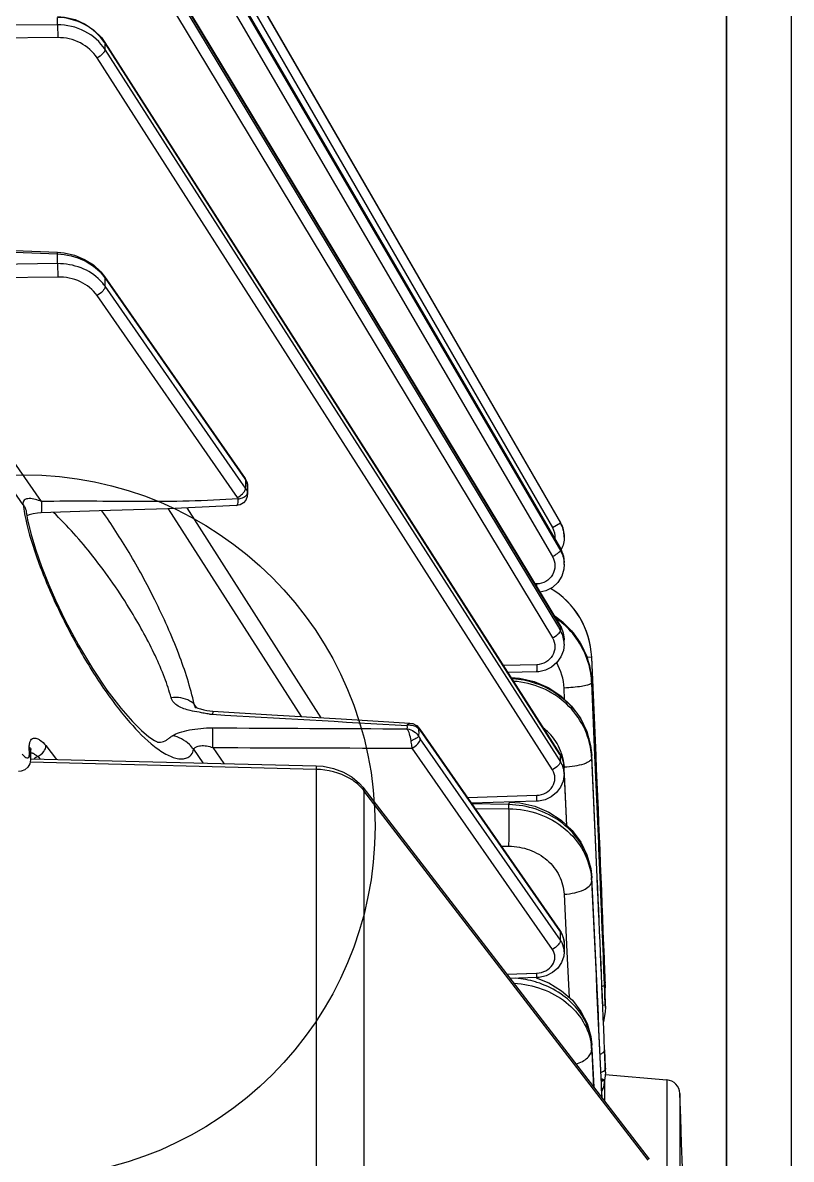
# Model space of a CAD drawing. Header units: millimetres. Extents: x -95754 to 177808, y 34455 to 150605.
# Drawn here: x 174751.97 to 174779.3, y 139668.11 to 139708.53 of the extents above; entities that cross this region are included whole.
import ezdxf

# ---------------------------------------------------------------- set-up
doc = ezdxf.new("R2010")
doc.units = ezdxf.units.MM
doc.header["$LTSCALE"] = 300
doc.layers.add('A-ETC-기계', color=253, linetype='Continuous')

# ---------------------------------------------------------------- blocks, each defined once
blk = doc.blocks.new('A$Cefb55bcc')
at = {"color": 8, "linetype": 'ByBlock', "ltscale": 3}
for p, q in [((617.618, -125.345), (617.618, -975.35)), ((619.918, -125.345), (619.918, -975.35)), ((617.618, -175.702), (617.618, -924.993)), ((595.514, -436.373), (611.709, -464.423)), ((595.514, -436.373), (611.709, -464.424)), ((595.23, -436.538), (611.424, -464.588)), ((595.513, -437.584), (611.708, -465.326)), ((611.709, -465.329), (595.514, -437.587)), ((595.514, -437.663), (611.674, -465.346)), ((595.23, -437.878), (611.424, -465.62)), ((595.511, -441.264), (611.706, -468.089)), ((611.702, -468.091), (595.514, -441.278)), ((595.23, -441.688), (611.424, -468.513)), ((595.514, -441.429), (611.635, -468.132)), ((593.818, -446.707), (593.818, -446.442)), ((593.818, -446.707), (587.689, -446.749)), ((593.83, -447.163), (587.701, -447.204)), ((595.506, -447.334), (595.514, -447.365)), ((595.506, -447.334), (611.701, -472.652)), ((595.514, -447.588), (595.514, -447.365)), ((611.693, -472.657), (595.514, -447.365)), ((611.592, -472.722), (595.514, -447.588)), ((611.424, -473.204), (595.23, -447.886)), ((587.744, -454.594), (593.818, -454.858)), ((587.753, -454.536), (593.827, -454.799)), ((593.818, -455.202), (593.818, -454.858)), ((593.818, -455.202), (587.688, -455.293)), ((593.83, -455.678), (587.7, -455.769)), ((595.514, -455.714), (595.498, -455.659)), ((595.498, -455.659), (600.499, -462.839)), ((595.514, -456.003), (595.514, -455.714)), ((595.514, -455.714), (600.484, -462.85)), ((593.255, -463.663), (587.988, -456.1)), ((600.348, -462.944), (595.514, -456.003)), ((592.604, -463.783), (587.581, -456.572)), ((600.23, -463.515), (595.23, -456.335)), ((600.515, -463.184), (600.348, -462.944)), ((600.484, -462.85), (600.515, -462.894)), ((600.499, -462.839), (600.515, -462.894)), ((600.499, -462.839), (600.558, -462.955)), ((600.558, -462.955), (600.578, -463.046)), ((600.578, -463.046), (600.579, -463.064)), ((600.581, -463.125), (600.579, -463.169)), ((600.581, -463.125), (600.581, -463.125)), ((600.578, -463.368), (600.579, -463.348)), ((600.579, -463.348), (600.581, -463.369)), ((600.581, -463.369), (600.581, -463.371)), ((602.5, -471.308), (597.774, -463.921)), ((603.206, -471.351), (598.432, -463.888)), ((592.714, -464.024), (592.714, -464.026)), ((592.821, -464.138), (592.739, -464.174)), ((611.424, -464.588), (611.709, -464.424)), ((611.709, -464.423), (611.709, -464.424)), ((611.674, -465.346), (611.709, -465.406)), ((611.708, -465.326), (611.709, -465.329)), ((611.709, -465.406), (611.709, -465.329)), ((611.843, -465.901), (611.843, -465.823)), ((610.867, -466.593), (610.803, -466.594)), ((611.492, -467.735), (611.712, -467.882)), ((611.635, -468.132), (611.709, -468.254)), ((611.709, -468.102), (611.702, -468.091)), ((611.706, -468.089), (611.709, -468.102)), ((611.709, -468.254), (611.709, -468.102)), ((611.843, -468.733), (611.843, -468.579)), ((612.822, -469.195), (612.65, -469.203)), ((612.976, -472.689), (612.822, -469.195)), ((612.861, -470.062), (612.822, -469.195)), ((610.867, -469.463), (609.679, -469.491)), ((610.858, -469.72), (609.841, -469.745)), ((612.822, -470.065), (612.822, -470.064)), ((612.822, -470.104), (612.822, -470.065)), ((612.822, -470.065), (612.939, -472.691)), ((612.822, -470.065), (612.939, -472.691)), ((612.976, -472.689), (612.861, -470.062)), ((611.859, -470.7), (611.841, -470.296)), ((612.937, -472.691), (612.822, -470.104)), ((612.938, -472.691), (612.822, -470.104)), ((598.765, -470.99), (598.682, -470.871)), ((606.356, -471.538), (606.357, -471.538)), ((606.597, -471.631), (606.597, -471.631)), ((606.691, -471.769), (606.677, -471.755)), ((606.707, -471.754), (606.723, -471.809)), ((606.707, -471.754), (611.693, -478.914)), ((606.723, -471.809), (611.678, -478.924)), ((592.822, -472.664), (592.821, -472.38)), ((593.412, -472.34), (593.789, -472.83)), ((598.656, -472.473), (598.993, -472.958)), ((599.347, -472.411), (599.741, -472.977)), ((611.424, -479.59), (606.438, -472.43)), ((611.542, -479.019), (606.723, -472.098)), ((592.868, -472.51), (592.868, -472.793)), ((592.868, -472.807), (603.028, -473.058)), ((593.126, -472.72), (593.199, -472.815)), ((611.709, -472.906), (611.592, -472.722)), ((611.709, -472.682), (611.693, -472.657)), ((611.701, -472.652), (611.709, -472.682)), ((611.709, -472.906), (611.709, -472.682)), ((612.822, -472.7), (612.822, -472.696)), ((612.822, -472.778), (612.822, -472.7)), ((592.865, -472.936), (592.847, -472.935)), ((603.024, -473.187), (592.865, -472.936)), ((603.028, -473.058), (603.024, -473.187)), ((603.024, -473.187), (603.024, -574.85)), ((611.843, -473.359), (611.843, -473.131)), ((611.936, -475.181), (611.843, -473.166)), ((611.937, -475.181), (611.852, -473.358)), ((604.684, -473.824), (614.868, -487.053)), ((604.721, -473.944), (604.721, -574.593)), ((614.833, -487.079), (604.721, -473.944)), ((608.4, -474.185), (610.867, -474.109)), ((610.86, -474.318), (608.542, -474.389)), ((609.878, -474.441), (608.557, -474.411)), ((609.878, -474.587), (609.878, -474.441)), ((608.673, -474.577), (609.878, -474.587)), ((609.606, -475.916), (609.878, -475.918)), ((612.822, -477.032), (612.822, -477.041)), ((612.822, -477.156), (612.822, -477.041)), ((611.841, -477.627), (611.94, -479.671)), ((611.678, -478.924), (611.709, -478.969)), ((611.709, -478.969), (611.693, -478.914)), ((611.709, -479.258), (611.542, -479.019)), ((611.709, -479.258), (611.709, -478.969)), ((611.843, -479.38), (611.843, -479.675)), ((611.941, -479.671), (612.019, -481.297)), ((609.8, -480.47), (610.867, -480.431)), ((609.8, -480.47), (610.856, -480.431)), ((610.856, -480.431), (610.867, -480.431)), ((613.291, -480.395), (613.261, -480.396)), ((613.305, -480.75), (613.291, -480.395)), ((610.862, -480.594), (609.922, -480.628)), ((613.286, -481.046), (613.278, -480.848)), ((613.306, -480.788), (613.305, -480.75)), ((613.306, -480.786), (613.306, -480.788)), ((613.308, -480.866), (613.306, -480.786)), ((613.292, -481.212), (613.286, -481.046)), ((613.287, -481.046), (613.291, -481.145)), ((613.291, -481.145), (613.306, -481.529)), ((613.306, -481.576), (613.292, -481.212)), ((613.306, -481.576), (613.217, -481.581)), ((613.306, -481.529), (613.306, -481.576)), ((613.308, -481.603), (613.308, -481.653)), ((612.821, -482.976), (612.822, -482.993)), ((612.902, -484.499), (612.821, -482.976)), ((612.903, -484.499), (612.821, -482.976)), ((612.822, -483.142), (612.822, -482.993)), ((612.822, -483.142), (612.893, -484.487)), ((612.822, -483.142), (612.894, -484.487)), ((613.3, -483.697), (613.278, -483.165)), ((613.281, -483.165), (613.281, -483.162)), ((613.281, -483.162), (613.306, -483.772)), ((613.281, -483.165), (613.306, -483.777)), ((613.305, -483.849), (613.3, -483.697)), ((613.306, -483.769), (613.308, -483.849)), ((613.306, -483.777), (613.306, -483.772)), ((613.306, -483.777), (613.306, -483.877)), ((613.209, -483.946), (613.156, -483.962)), ((613.301, -484.037), (615.498, -484.23)), ((613.306, -483.877), (613.305, -483.849)), ((613.308, -483.952), (613.306, -483.877)), ((613.308, -483.952), (613.308, -483.849)), ((613.162, -484.217), (613.285, -484.228)), ((613.285, -484.251), (613.163, -484.24)), ((613.285, -484.996), (613.285, -484.251)), ((615.498, -484.23), (615.498, -493.31)), ((615.954, -484.709), (615.954, -499.109))]:
    blk.add_line(p, q, dxfattribs=at)
at = {"color": 8, "linetype": 'ByBlock', "ltscale": 3, "elevation": 0}
blk.add_lwpolyline([(567.618, -945.35), (617.618, -945.35), (617.618, -155.345), (567.618, -155.345)], close=True, dxfattribs=at)
at = {"color": 8, "linetype": 'ByBlock', "ltscale": 3}
for points in [[(593.825, -446.408), (594.067, -446.431), (594.449, -446.523), (594.804, -446.68), (595.119, -446.897), (595.383, -447.164), (595.506, -447.334)], [(593.827, -454.799), (594.055, -454.82), (594.434, -454.905), (594.788, -455.05), (595.103, -455.249), (595.368, -455.494), (595.498, -455.659)], [(600.578, -463.046), (600.582, -463.089), (600.581, -463.125)], [(600.579, -463.169), (600.579, -463.303), (600.581, -463.371)], [(600.581, -463.369), (600.571, -463.486), (600.521, -463.609), (600.436, -463.708), (600.321, -463.774), (600.193, -463.802)], [(600.193, -463.802), (597.749, -463.922), (595.311, -463.995), (593.245, -464.064)], [(592.714, -464.026), (592.762, -464.312), (592.875, -464.796), (593.039, -465.353), (593.253, -465.969), (593.516, -466.628), (593.752, -467.164)], [(593.245, -464.064), (593.113, -464.074), (592.955, -464.101), (592.821, -464.138)], [(611.708, -465.326), (611.741, -465.388), (611.819, -465.607), (611.843, -465.827)], [(611.843, -465.894), (611.83, -466.062), (611.754, -466.312), (611.615, -466.535), (611.424, -466.714), (611.195, -466.836), (610.98, -466.887)], [(593.752, -467.164), (594.101, -467.889), (594.569, -468.764), (595.071, -469.603), (595.584, -470.367), (596.072, -471.006), (596.489, -471.484), (596.816, -471.807), (597.075, -472.024), (597.273, -472.158), (597.39, -472.217), (597.4, -472.22)], [(611.712, -467.882), (612.1, -468.256), (612.413, -468.692), (612.643, -469.177), (612.782, -469.694), (612.822, -470.064)], [(611.706, -468.089), (611.732, -468.135), (611.811, -468.334), (611.843, -468.546), (611.843, -468.58)], [(611.843, -468.731), (611.816, -468.961), (611.728, -469.19), (611.585, -469.391), (611.397, -469.552), (611.177, -469.661), (610.938, -469.715), (610.858, -469.72)], [(609.949, -469.914), (610.248, -469.938), (610.775, -470.06), (611.27, -470.272), (611.719, -470.567), (612.105, -470.934), (612.417, -471.361), (612.645, -471.835), (612.782, -472.339), (612.822, -472.696)], [(598.701, -470.961), (598.704, -470.963), (598.738, -470.98), (598.809, -471.006), (598.908, -471.035), (599.026, -471.064), (599.138, -471.09), (599.239, -471.107), (599.352, -471.117)], [(599.352, -471.117), (601.44, -471.245), (603.906, -471.393), (606.357, -471.538)], [(606.356, -471.538), (606.46, -471.556), (606.586, -471.622), (606.597, -471.631)], [(606.597, -471.631), (606.653, -471.685), (606.707, -471.754)], [(592.866, -472.461), (592.873, -472.448), (592.872, -472.455), (592.868, -472.51)], [(592.868, -472.793), (592.867, -472.843), (592.835, -472.988), (592.764, -473.112), (592.659, -473.202), (592.529, -473.252), (592.442, -473.259)], [(611.701, -472.652), (611.726, -472.694), (611.807, -472.882), (611.842, -473.084), (611.843, -473.132)], [(603.028, -473.058), (603.268, -473.075), (603.643, -473.151), (603.991, -473.281), (604.302, -473.461), (604.565, -473.687), (604.684, -473.824)], [(611.843, -473.358), (611.81, -473.602), (611.717, -473.82), (611.572, -474.01), (611.383, -474.161), (611.164, -474.264), (610.927, -474.314), (610.86, -474.318)], [(609.912, -474.347), (610.266, -474.377), (610.794, -474.499)], [(610.794, -474.499), (611.291, -474.708), (611.739, -474.998), (612.123, -475.356), (612.431, -475.772), (612.654, -476.229), (612.786, -476.712), (612.822, -477.032)], [(611.693, -478.914), (611.724, -478.961), (611.812, -479.161), (611.843, -479.38)], [(611.843, -479.676), (611.829, -479.829), (611.751, -480.054), (611.613, -480.255), (611.424, -480.416), (611.197, -480.529), (610.948, -480.587), (610.862, -480.594)], [(610.841, -480.595), (611.301, -480.78), (611.75, -481.057), (612.133, -481.399), (612.439, -481.794), (612.658, -482.228), (612.787, -482.684), (612.821, -482.976)], [(613.308, -481.653), (613.303, -481.797), (613.24, -482.166)], [(613.308, -483.952), (613.303, -484.091), (613.237, -484.485), (613.18, -484.633)]]:
    blk.add_lwpolyline(points, dxfattribs=at)
blk.add_circle((592.618, -475.206, 0), 12.5, dxfattribs=at)
for centre, radius, start, end in [((594.009, -448.327), 1.787, 32.6021, 33.5196), ((594.161, -456.949), 1.651, 34.9343, 44.2972), ((594.162, -456.656), 1.648, 34.8514, 36.5973), ((603.568, -463.034), 3.057, 179.0952, 180.9055), ((603.151, -463.028), 2.639, 177.1008, 179.0984), ((603.897, -463.03), 3.385, 180.8877, 181.6373), ((604.135, -463.023), 3.624, 181.6391, 182.5391), ((600.219, -463.106), 0.362, 357.0495, 6.6377), ((600.248, -463.386), 0.334, 6.5877, 12.7602), ((597.773, -463.111), 5.213, 187.4017, 189.2048), ((598.515, -462.993), 5.964, 189.1923, 190.8095), ((610.844, -464.923), 1, 0, 30), ((610.856, -465.827), 0.988, 21.9391, 30.2597), ((610.862, -465.825), 0.981, 14.9025, 21.9428), ((610.866, -465.823), 0.977, 9.7716, 14.8906), ((610.867, -465.823), 0.976, 0.0103, 9.7611), ((610.862, -465.901), 0.981, 0.4072, 4.5095), ((604.829, -466.659), 6.039, 359.5868, 0.6273), ((609.826, -469.328), 2.999, 2.5783, 59.334), ((609.832, -470.236), 3.006, 50.5081, 56.5909), ((609.847, -470.27), 2.99, 50.6345, 55.6748), ((609.837, -470.229), 2.997, 47.5349, 50.5045), ((609.851, -470.265), 2.983, 49.5416, 50.632), ((609.853, -470.263), 2.98, 47.6496, 49.5418), ((610.901, -468.59), 0.944, 20.6837, 31.1131), ((610.907, -468.738), 0.937, 15.7367, 31.1081), ((610.919, -468.583), 0.925, 17.1824, 20.6644), ((610.925, -468.581), 0.918, 11.3008, 17.179), ((610.933, -468.579), 0.91, 2.8782, 11.2965), ((610.916, -468.734), 0.927, 0.1705, 15.6478), ((610.936, -468.579), 0.907, 0.0019, 2.8663), ((609.89, -470.238), 2.935, 14.0113, 15.6925), ((609.889, -470.238), 2.936, 7.2377, 14.0087), ((609.815, -473.086), 3.136, 85.9984, 87.0575), ((609.893, -470.237), 2.932, 4.9181, 7.2343), ((609.892, -470.237), 2.933, 2.6075, 4.9181), ((600.16, -470.297), 1.586, 201.2555, 202.338), ((599.478, -468.824), 2.409, 264.094, 266.6774), ((777.524, 2593.153), 3069.558, 266.672161, 266.801634), ((606.343, -472.214), 0.595, 88.3978, 97.6984), ((604.008, -471.683), 2.257, 358.4824, 1.5129), ((610.005, -472.852), 2.824, 23.0672, 28.4089), ((614.661, 1782.442), 2254.201, 269.610548, 269.786572), ((603.655, -471.894), 3.025, 0.0463, 2.6264), ((604.193, -471.894), 2.487, 357.1034, 0.0549), ((610.026, -472.843), 2.801, 19.5981, 23.0626), ((610.046, -472.835), 2.78, 10.8535, 19.5979), ((592.673, -472.51), 0.195, 0.0684, 13.9941), ((608.842, 1757.406), 2229.837, 269.75604, 269.93825), ((610.065, -472.831), 2.76, 9.605, 10.839), ((610.072, -472.83), 2.753, 2.9002, 9.6044), ((592.547, -473.442), 0.919, 63.1488, 64.8946), ((592.521, -473.494), 0.976, 62.6083, 63.1611), ((609.997, -473.204), 1.847, 18.2542, 21.3496), ((610.004, -473.201), 1.839, 12.0484, 18.2535), ((610.012, -473.199), 1.831, 5.8172, 12.0423), ((610.083, -472.907), 2.742, 2.6973, 5.8133), ((610.08, -472.829), 2.744, 2.695, 2.895), ((-1036.849, -550.358), 1651.498, 2.54504, 2.695327), ((-1036.766, -550.358), 1651.415, 2.545171, 2.695327), ((-1034.456, -550.364), 1649.104, 2.548949, 2.69662), ((-1149.499, -550.353), 1764.147, 2.257992, 2.523128), ((-1150.648, -550.348), 1765.296, 2.249904, 2.52131), ((-1189.372, -550.348), 1804.02, 2.222265, 2.467191), ((611.011, -473.359), 0.832, 0.0717, 15.5923), ((611.033, -473.132), 0.81, 4.3023, 11.6181), ((611.04, -473.131), 0.803, 0.0035, 4.2888), ((603.426, -474.957), 1.644, 41.9037, 48.0601), ((603.519, -474.873), 1.519, 37.6943, 41.8784), ((610.338, -477.169), 2.488, 12.6584, 15.0479), ((610.356, -477.165), 2.469, 2.8793, 12.6631), ((610.386, -477.277), 2.439, 2.86, 5.7288), ((-857.679, -550.37), 1472.328, 2.549614, 2.85511), ((-857.579, -550.374), 1472.228, 2.549954, 2.855104), ((-854.343, -550.381), 1468.991, 2.556146, 2.857244), ((-1034.479, -550.365), 1649.127, 2.335393, 2.548949), ((-1036.711, -550.352), 1651.36, 2.331876, 2.545041), ((-1036.626, -550.352), 1651.275, 2.331876, 2.545171), ((-1189.382, -550.348), 1804.03, 2.20983, 2.222251), ((609.81, -484.149), 3.55, 73.3638, 84.9743), ((609.84, -484.037), 3.434, 72.477, 73.304), ((613.23, -480.932), 0.169, 72.1967, 73.4971), ((611.306, -480.866), 2.002, 352.5084, 359.9994), ((611.375, -481.605), 1.933, 0.8525, 2.2475), ((611.311, -481.653), 1.997, 1.3861, 2.2103), ((611.308, -481.653), 2, 0.0009, 1.386), ((611.377, -481.605), 1.931, 0.0455, 0.8525), ((610.761, -483.254), 2.064, 3.1174, 7.6504), ((610.765, -483.105), 2.06, 3.1075, 3.5726), ((613.684, -482.966), 1.323, 246.6222, 252.4336), ((613.77, -481.474), 2.796, 257.3939, 260.0082), ((613.115, -483.09), 1.174, 272.3407, 277.8815), ((615.455, -484.728), 0.5, 2.0822, 85), ((-1189.382, -550.348), 1806.529, 0.286098, 2.082235)]:
    blk.add_arc(centre, radius, start, end, dxfattribs=at)
for points, knots in [([(595.499, -447.341), (595.322, -447.074), (594.808, -446.622), (594.151, -446.453), (593.818, -446.442)], [0, 0, 0, 0, 0.489811, 1, 1, 1, 1]), ([(595.514, -447.588), (595.341, -447.316), (594.823, -446.857), (594.154, -446.706), (593.818, -446.707)], [0, 0, 0, 0, 0.489407, 1, 1, 1, 1]), ([(593.818, -446.707), (593.825, -446.771), (593.83, -446.923), (593.832, -447.076), (593.83, -447.163)], [0, 0, 0, 0, 0.425596, 1, 1, 1, 1]), ([(595.23, -447.886), (595.087, -447.663), (594.659, -447.284), (594.107, -447.161), (593.83, -447.163)], [0, 0, 0, 0, 0.489463, 1, 1, 1, 1]), ([(595.514, -447.588), (595.514, -447.611), (595.491, -447.666), (595.401, -447.775), (595.304, -447.845), (595.23, -447.886)], [0, 0, 0, 0, 0.165349, 0.401998, 1, 1, 1, 1]), ([(593.818, -454.858), (593.819, -454.85), (593.82, -454.835), (593.822, -454.816), (593.825, -454.807), (593.825, -454.799), (593.827, -454.799)], [0, 0, 0, 0, 0.425089, 0.738135, 0.93043, 1, 1, 1, 1]), ([(593.818, -454.858), (594.145, -454.871), (594.781, -455.021), (595.303, -455.427), (595.485, -455.673)], [0, 0, 0, 0, 0.517268, 1, 1, 1, 1]), ([(595.342, -455.796), (595.154, -455.602), (594.667, -455.295), (594.104, -455.2), (593.818, -455.202)], [0, 0, 0, 0, 0.485339, 1, 1, 1, 1]), ([(593.818, -455.202), (593.821, -455.234), (593.83, -455.392), (593.832, -455.551), (593.83, -455.678)], [0, 0, 0, 0, 0.199366, 1, 1, 1, 1]), ([(595.23, -456.335), (595.084, -456.125), (594.646, -455.778), (594.105, -455.674), (593.83, -455.678)], [0, 0, 0, 0, 0.48135, 1, 1, 1, 1]), ([(595.514, -456.003), (595.514, -456.067), (595.424, -456.206), (595.306, -456.295), (595.23, -456.335)], [0, 0, 0, 0, 0.428117, 1, 1, 1, 1]), ([(600.501, -463.248), (600.503, -463.243), (600.51, -463.222), (600.515, -463.2), (600.515, -463.184)], [0, 0, 0, 0, 0.273234, 1, 1, 1, 1]), ([(593.255, -463.663), (593.184, -463.632), (593.042, -463.582), (592.859, -463.551), (592.723, -463.564), (592.637, -463.604), (592.586, -463.688), (592.595, -463.752), (592.604, -463.783)], [0, 0, 0, 0, 0.282133, 0.547238, 0.668337, 0.777967, 0.881844, 1, 1, 1, 1]), ([(600.25, -463.566), (599.667, -463.602), (598.502, -463.663), (596.752, -463.666), (595.003, -463.649), (593.838, -463.651), (593.255, -463.663)], [0, 0, 0, 0, 0.250235, 0.500205, 0.750047, 1, 1, 1, 1]), ([(600.193, -463.802), (600.22, -463.8), (600.247, -463.736), (600.252, -463.658), (600.252, -463.599), (600.25, -463.566)], [0, 0, 0, 0, 0.317577, 0.614521, 1, 1, 1, 1]), ([(600.25, -463.566), (600.272, -463.564), (600.354, -463.55), (600.435, -463.521), (600.486, -463.487)], [0, 0, 0, 0, 0.266664, 1, 1, 1, 1]), ([(600.398, -463.393), (600.41, -463.382), (600.451, -463.338), (600.485, -463.288), (600.501, -463.248)], [0, 0, 0, 0, 0.277436, 1, 1, 1, 1]), ([(600.486, -463.487), (600.499, -463.479), (600.539, -463.449), (600.573, -463.404), (600.578, -463.368)], [0, 0, 0, 0, 0.293678, 1, 1, 1, 1]), ([(592.604, -463.783), (592.618, -463.801), (592.671, -463.873), (592.705, -463.959), (592.714, -464.024)], [0, 0, 0, 0, 0.26183, 1, 1, 1, 1]), ([(593.255, -463.663), (593.254, -463.718), (593.253, -463.797), (593.252, -463.895), (593.251, -463.953), (593.249, -463.998), (593.249, -464.034), (593.245, -464.05), (593.248, -464.064), (593.245, -464.064)], [0, 0, 0, 0, 0.415404, 0.587762, 0.73263, 0.847806, 0.931564, 0.982506, 1, 1, 1, 1]), ([(597.283, -467.153), (597, -466.584), (596.412, -465.506), (595.748, -464.473), (595.406, -463.992)], [0, 0, 0, 0, 0.518521, 1, 1, 1, 1]), ([(592.656, -464.111), (592.752, -464.61), (593.06, -465.653), (593.47, -466.656), (593.709, -467.179)], [0, 0, 0, 0, 0.469295, 1, 1, 1, 1]), ([(596.452, -467.58), (596.035, -466.894), (595.18, -465.657), (594.184, -464.527), (593.677, -464.048)], [0, 0, 0, 0, 0.535501, 1, 1, 1, 1]), ([(611.424, -465.62), (611.48, -465.716), (611.542, -465.942), (611.451, -466.279), (611.206, -466.527), (610.979, -466.591), (610.867, -466.593)], [0, 0, 0, 0, 0.248851, 0.498481, 0.749114, 1, 1, 1, 1]), ([(611.424, -465.62), (611.462, -465.598), (611.53, -465.556), (611.62, -465.496), (611.675, -465.448), (611.709, -465.419), (611.709, -465.406)], [0, 0, 0, 0, 0.360024, 0.672249, 0.894257, 1, 1, 1, 1]), ([(612.822, -469.195), (612.8, -468.706), (612.507, -467.722), (611.777, -467), (611.355, -466.75)], [0, 0, 0, 0, 0.500008, 1, 1, 1, 1]), ([(593.709, -467.179), (593.966, -467.74), (594.509, -468.807), (595.404, -470.262), (596.308, -471.458), (596.954, -472.121), (597.277, -472.374)], [0, 0, 0, 0, 0.291697, 0.565461, 0.805998, 1, 1, 1, 1]), ([(598.682, -470.871), (598.554, -470.263), (598.139, -468.996), (597.597, -467.784), (597.283, -467.153)], [0, 0, 0, 0, 0.468708, 1, 1, 1, 1]), ([(597.861, -470.637), (597.798, -470.394), (597.631, -469.891), (597.185, -468.857), (596.761, -468.09), (596.452, -467.58)], [0, 0, 0, 0, 0.222719, 0.47038, 1, 1, 1, 1]), ([(611.861, -468.018), (612.145, -468.277), (612.615, -468.913), (612.804, -469.682), (612.822, -470.065)], [0, 0, 0, 0, 0.500903, 1, 1, 1, 1]), ([(611.424, -468.513), (611.496, -468.472), (611.592, -468.408), (611.682, -468.316), (611.709, -468.272), (611.709, -468.254)], [0, 0, 0, 0, 0.632727, 0.862268, 1, 1, 1, 1]), ([(612.716, -469.444), (612.642, -469.181), (612.418, -468.672), (612.063, -468.245), (611.861, -468.06)], [0, 0, 0, 0, 0.499378, 1, 1, 1, 1]), ([(611.424, -468.513), (611.48, -468.605), (611.542, -468.826), (611.45, -469.155), (611.204, -469.397), (610.979, -469.46), (610.867, -469.463)], [0, 0, 0, 0, 0.245661, 0.493064, 0.745079, 1, 1, 1, 1]), ([(610.867, -469.463), (610.868, -469.497), (610.868, -469.559), (610.867, -469.631), (610.865, -469.676), (610.863, -469.7), (610.861, -469.711), (610.859, -469.72), (610.858, -469.72)], [0, 0, 0, 0, 0.398536, 0.718251, 0.837345, 0.924999, 0.979328, 1, 1, 1, 1]), ([(610.034, -469.958), (610.537, -469.994), (611.533, -470.311), (612.253, -471.073), (612.489, -471.508)], [0, 0, 0, 0, 0.504738, 1, 1, 1, 1]), ([(612.811, -472.629), (612.777, -472.297), (612.583, -471.635), (611.956, -470.809), (611.075, -470.241), (610.388, -470.079), (610.041, -470.056)], [0, 0, 0, 0, 0.245172, 0.493201, 0.745084, 1, 1, 1, 1]), ([(612.797, -470.138), (612.76, -470.164), (612.643, -470.199), (612.433, -470.243), (612.154, -470.276), (611.949, -470.291), (611.841, -470.296)], [0, 0, 0, 0, 0.138808, 0.367954, 0.665454, 1, 1, 1, 1]), ([(612.822, -470.104), (612.822, -470.107), (612.819, -470.121), (612.807, -470.131), (612.797, -470.138)], [0, 0, 0, 0, 0.197409, 1, 1, 1, 1]), ([(598.682, -470.871), (598.64, -470.825), (598.404, -470.648), (598.087, -470.615), (597.861, -470.637)], [0, 0, 0, 0, 0.216119, 1, 1, 1, 1]), ([(598.858, -471.155), (598.753, -471.136), (598.571, -471.108), (598.319, -471.037), (598.063, -470.923), (597.893, -470.764), (597.861, -470.637)], [0, 0, 0, 0, 0.272905, 0.473419, 0.665137, 1, 1, 1, 1]), ([(599.23, -471.22), (599.167, -471.214), (599.042, -471.196), (598.919, -471.167), (598.858, -471.155)], [0, 0, 0, 0, 0.502421, 1, 1, 1, 1]), ([(599.352, -471.117), (599.349, -471.117), (599.35, -471.132), (599.345, -471.148), (599.343, -471.186), (599.34, -471.213), (599.339, -471.229)], [0, 0, 0, 0, 0.066416, 0.259091, 0.574048, 1, 1, 1, 1]), ([(606.263, -471.624), (606.278, -471.601), (606.3, -471.565), (606.34, -471.537), (606.356, -471.538)], [0, 0, 0, 0, 0.629444, 1, 1, 1, 1]), ([(592.821, -472.38), (592.821, -472.335), (592.827, -472.254), (592.861, -472.151), (592.924, -472.084), (593.01, -472.066), (593.102, -472.091), (593.247, -472.172), (593.346, -472.268), (593.412, -472.34)], [0, 0, 0, 0, 0.152509, 0.2686, 0.359252, 0.445624, 0.547234, 0.672845, 1, 1, 1, 1]), ([(597.488, -472.216), (597.562, -472.207), (597.673, -472.17), (597.798, -472.069), (597.868, -472.018), (597.908, -471.991)], [0, 0, 0, 0, 0.459929, 0.699238, 1, 1, 1, 1]), ([(597.908, -471.991), (597.985, -471.94), (598.186, -471.86), (598.525, -471.775), (598.921, -471.726), (599.197, -471.706), (599.338, -471.707)], [0, 0, 0, 0, 0.188584, 0.435924, 0.712324, 1, 1, 1, 1]), ([(598.656, -472.473), (598.616, -472.411), (598.423, -472.178), (598.132, -472.027), (597.908, -471.991)], [0, 0, 0, 0, 0.24551, 1, 1, 1, 1]), ([(599.347, -472.411), (599.353, -472.281), (599.354, -472.046), (599.35, -471.811), (599.338, -471.707)], [0, 0, 0, 0, 0.555403, 1, 1, 1, 1]), ([(606.264, -471.743), (606.348, -471.758), (606.51, -471.823), (606.633, -471.947), (606.677, -472.019)], [0, 0, 0, 0, 0.504184, 1, 1, 1, 1]), ([(606.396, -472.166), (606.384, -472.084), (606.352, -471.939), (606.298, -471.799), (606.264, -471.743)], [0, 0, 0, 0, 0.558443, 1, 1, 1, 1]), ([(606.396, -472.166), (606.455, -472.136), (606.549, -472.088), (606.643, -472.04), (606.677, -472.019)], [0, 0, 0, 0, 0.625872, 1, 1, 1, 1]), ([(611.717, -472.531), (611.624, -472.294), (611.43, -471.998), (611.173, -471.772), (611.105, -471.72)], [0, 0, 0, 0, 0.746755, 1, 1, 1, 1]), ([(593.126, -472.72), (593.207, -472.684), (593.34, -472.578), (593.416, -472.415), (593.412, -472.34)], [0, 0, 0, 0, 0.539861, 1, 1, 1, 1]), ([(597.277, -472.374), (597.42, -472.486), (597.634, -472.634), (597.931, -472.765), (598.124, -472.815), (598.302, -472.819), (598.46, -472.77), (598.607, -472.665), (598.648, -472.541), (598.656, -472.473)], [0, 0, 0, 0, 0.328439, 0.464572, 0.582923, 0.686501, 0.781325, 0.87682, 1, 1, 1, 1]), ([(598.656, -472.473), (598.671, -472.437), (598.762, -472.378), (598.924, -472.336), (599.134, -472.345), (599.275, -472.389), (599.347, -472.411)], [0, 0, 0, 0, 0.160119, 0.401788, 0.690188, 1, 1, 1, 1]), ([(606.438, -472.43), (606.435, -472.409), (606.419, -472.322), (606.405, -472.233), (606.396, -472.166)], [0, 0, 0, 0, 0.232238, 1, 1, 1, 1]), ([(606.438, -472.43), (606.514, -472.391), (606.633, -472.301), (606.723, -472.163), (606.723, -472.099)], [0, 0, 0, 0, 0.571851, 1, 1, 1, 1]), ([(592.562, -472.633), (592.573, -472.647), (592.612, -472.693), (592.657, -472.737), (592.694, -472.759)], [0, 0, 0, 0, 0.289946, 1, 1, 1, 1]), ([(592.694, -472.759), (592.715, -472.772), (592.753, -472.789), (592.798, -472.765), (592.809, -472.743), (592.813, -472.731)], [0, 0, 0, 0, 0.524014, 0.739401, 1, 1, 1, 1]), ([(592.813, -472.731), (592.814, -472.727), (592.82, -472.705), (592.822, -472.682), (592.822, -472.664)], [0, 0, 0, 0, 0.218159, 1, 1, 1, 1]), ([(592.868, -472.793), (592.868, -472.759), (592.855, -472.712), (592.829, -472.674), (592.822, -472.664)], [0, 0, 0, 0, 0.738248, 1, 1, 1, 1]), ([(592.97, -472.627), (592.983, -472.633), (593.035, -472.662), (593.085, -472.695), (593.122, -472.721)], [0, 0, 0, 0, 0.238053, 1, 1, 1, 1]), ([(593, -472.81), (593.002, -472.786), (593.053, -472.748), (593.099, -472.73), (593.126, -472.72)], [0, 0, 0, 0, 0.46402, 1, 1, 1, 1]), ([(612.822, -472.778), (612.822, -472.823), (612.757, -472.893), (612.651, -472.952), (612.475, -473.022), (612.202, -473.083), (611.967, -473.107), (611.841, -473.113)], [0, 0, 0, 0, 0.126252, 0.223837, 0.345531, 0.648893, 1, 1, 1, 1]), ([(604.525, -473.734), (604.431, -473.649), (603.991, -473.333), (603.436, -473.196), (603.024, -473.187)], [0, 0, 0, 0, 0.235446, 1, 1, 1, 1]), ([(610.867, -474.109), (610.979, -474.106), (611.201, -474.046), (611.448, -473.817), (611.543, -473.501), (611.48, -473.29), (611.424, -473.204)], [0, 0, 0, 0, 0.262138, 0.516237, 0.759454, 1, 1, 1, 1]), ([(611.709, -472.906), (611.709, -472.929), (611.686, -472.984), (611.596, -473.093), (611.498, -473.163), (611.424, -473.204)], [0, 0, 0, 0, 0.165391, 0.402053, 1, 1, 1, 1]), ([(604.684, -473.824), (604.703, -473.849), (604.718, -473.891), (604.721, -473.933), (604.721, -473.944)], [0, 0, 0, 0, 0.731991, 1, 1, 1, 1]), ([(609.884, -474.346), (609.882, -474.355), (609.882, -474.387), (609.879, -474.419), (609.878, -474.441)], [0, 0, 0, 0, 0.29045, 1, 1, 1, 1]), ([(612.74, -476.523), (612.662, -476.233), (612.393, -475.667), (611.721, -474.997), (610.854, -474.558), (610.205, -474.448), (609.878, -474.441)], [0, 0, 0, 0, 0.23917, 0.486035, 0.740659, 1, 1, 1, 1]), ([(610.86, -474.318), (610.861, -474.318), (610.863, -474.311), (610.864, -474.302), (610.866, -474.283), (610.867, -474.247), (610.868, -474.188), (610.868, -474.138), (610.867, -474.109)], [0, 0, 0, 0, 0.020349, 0.073033, 0.158536, 0.275364, 0.593503, 1, 1, 1, 1]), ([(609.878, -474.587), (610.24, -474.591), (610.96, -474.717), (611.898, -475.243), (612.572, -476.045), (612.78, -476.705), (612.813, -477.034)], [0, 0, 0, 0, 0.261209, 0.515957, 0.761559, 1, 1, 1, 1]), ([(609.878, -475.918), (609.883, -475.664), (609.886, -475.22), (609.886, -474.776), (609.878, -474.587)], [0, 0, 0, 0, 0.572955, 1, 1, 1, 1]), ([(609.878, -475.918), (610.127, -475.92), (610.621, -476.008), (611.26, -476.378), (611.707, -476.941), (611.829, -477.4), (611.841, -477.627)], [0, 0, 0, 0, 0.26164, 0.516329, 0.761569, 1, 1, 1, 1]), ([(611.841, -477.627), (611.967, -477.62), (612.209, -477.587), (612.556, -477.485), (612.822, -477.297), (612.822, -477.156)], [0, 0, 0, 0, 0.33332, 0.62751, 1, 1, 1, 1]), ([(611.709, -479.258), (611.709, -479.322), (611.619, -479.461), (611.5, -479.55), (611.424, -479.59)], [0, 0, 0, 0, 0.428162, 1, 1, 1, 1]), ([(611.709, -478.969), (611.731, -478.999), (611.806, -479.124), (611.843, -479.272), (611.843, -479.38)], [0, 0, 0, 0, 0.258591, 1, 1, 1, 1]), ([(611.843, -479.675), (611.843, -479.566), (611.806, -479.416), (611.731, -479.289), (611.709, -479.258)], [0, 0, 0, 0, 0.743961, 1, 1, 1, 1]), ([(610.867, -480.431), (610.979, -480.427), (611.196, -480.371), (611.444, -480.161), (611.544, -479.863), (611.479, -479.668), (611.424, -479.59)], [0, 0, 0, 0, 0.272933, 0.530052, 0.766855, 1, 1, 1, 1]), ([(610.862, -480.594), (610.866, -480.594), (610.864, -480.571), (610.869, -480.546), (610.867, -480.492), (610.868, -480.453), (610.867, -480.431)], [0, 0, 0, 0, 0.070347, 0.269097, 0.586301, 1, 1, 1, 1]), ([(610.057, -480.794), (610.396, -480.813), (611.06, -480.946), (611.927, -481.418), (612.559, -482.114), (612.768, -482.692), (612.807, -482.979)], [0, 0, 0, 0, 0.269768, 0.52798, 0.770416, 1, 1, 1, 1]), ([(612.821, -482.976), (612.806, -482.734), (612.685, -482.242), (612.264, -481.593), (611.643, -481.075), (611.14, -480.846), (610.873, -480.762)], [0, 0, 0, 0, 0.232986, 0.475548, 0.731491, 1, 1, 1, 1]), ([(613.278, -480.848), (613.278, -480.861), (613.246, -480.891), (613.212, -480.904), (613.189, -480.912)], [0, 0, 0, 0, 0.346503, 1, 1, 1, 1]), ([(613.306, -480.788), (613.306, -480.787), (613.302, -480.777), (613.29, -480.774), (613.282, -480.772)], [0, 0, 0, 0, 0.152744, 1, 1, 1, 1]), ([(612.261, -483.665), (612.34, -483.641), (612.486, -483.582), (612.668, -483.459), (612.79, -483.311), (612.822, -483.195), (612.822, -483.142)], [0, 0, 0, 0, 0.306646, 0.575358, 0.80281, 1, 1, 1, 1]), ([(613.278, -483.165), (613.278, -483.179), (613.267, -483.22), (613.213, -483.277), (613.159, -483.309), (613.127, -483.325)], [0, 0, 0, 0, 0.183531, 0.528542, 1, 1, 1, 1]), ([(613.306, -483.877), (613.306, -483.891), (613.27, -483.923), (613.234, -483.937), (613.209, -483.946)], [0, 0, 0, 0, 0.347107, 1, 1, 1, 1])]:
    blk.add_open_spline(points, degree=3, knots=knots, dxfattribs=at)
for points in [[(600.558, -462.977), (600.547, -462.948), (600.532, -462.92), (600.515, -462.894)], [(600.515, -463.184), (600.542, -463.222), (600.563, -463.267), (600.573, -463.313)], [(600.579, -463.064), (600.576, -463.034), (600.568, -463.005), (600.558, -462.977)], [(600.23, -463.515), (600.292, -463.483), (600.349, -463.442), (600.398, -463.393)], [(600.23, -463.515), (600.24, -463.53), (600.247, -463.548), (600.25, -463.566)], [(611.424, -464.588), (611.491, -464.703), (611.521, -464.844), (611.509, -464.975)], [(611.709, -464.424), (611.795, -464.573), (611.843, -464.751), (611.843, -464.924)], [(611.843, -464.924), (611.843, -465.077), (611.806, -465.235), (611.737, -465.372)], [(611.709, -465.406), (611.783, -465.532), (611.829, -465.678), (611.84, -465.824)], [(611.841, -470.296), (611.826, -469.985), (611.733, -469.668), (611.576, -469.399)], [(598.728, -470.975), (598.715, -470.951), (598.704, -470.925), (598.693, -470.899)], [(598.756, -471.022), (598.746, -471.007), (598.737, -470.991), (598.728, -470.975)], [(606.483, -471.637), (606.443, -471.626), (606.401, -471.62), (606.36, -471.619)], [(606.564, -471.667), (606.538, -471.654), (606.511, -471.644), (606.483, -471.637)], [(606.627, -471.706), (606.607, -471.691), (606.586, -471.678), (606.564, -471.667)], [(606.597, -471.631), (606.635, -471.663), (606.663, -471.708), (606.677, -471.755)], [(606.677, -471.755), (606.662, -471.737), (606.645, -471.721), (606.627, -471.706)], [(606.677, -472.019), (606.69, -472.047), (606.705, -472.073), (606.723, -472.098)], [(606.723, -471.809), (606.713, -471.795), (606.703, -471.781), (606.691, -471.769)], [(592.863, -472.463), (592.855, -472.433), (592.84, -472.405), (592.821, -472.38)], [(597.376, -472.22), (597.413, -472.222), (597.451, -472.22), (597.488, -472.216)], [(592.867, -472.582), (592.89, -472.59), (592.914, -472.6), (592.936, -472.61)], [(611.827, -472.969), (611.806, -472.868), (611.765, -472.769), (611.709, -472.682)], [(611.812, -473.136), (611.79, -473.055), (611.754, -472.976), (611.709, -472.906)]]:
    blk.add_open_spline(points, degree=3, dxfattribs=at)
blk = doc.blocks.new('G$C618AA28F')
at = {"color": 0, "rotation": 180}
blk.add_blockref('A$Cefb55bcc', (-1855.808, -550.145), dxfattribs=at)
blk = doc.blocks.new('4F_기계장비')
at = {"layer": 'A-ETC-기계', "rotation": 180}
blk.add_blockref('G$C618AA28F', (79750.001, -9000.001), dxfattribs=at)

msp = doc.modelspace()

# ---------------------------------------------------------------- block references
at = {"layer": 'A-ETC-기계'}
msp.add_blockref('4F_기계장비', (92553.571, 148605.018), dxfattribs=at)

doc.saveas('drawing.dxf')
